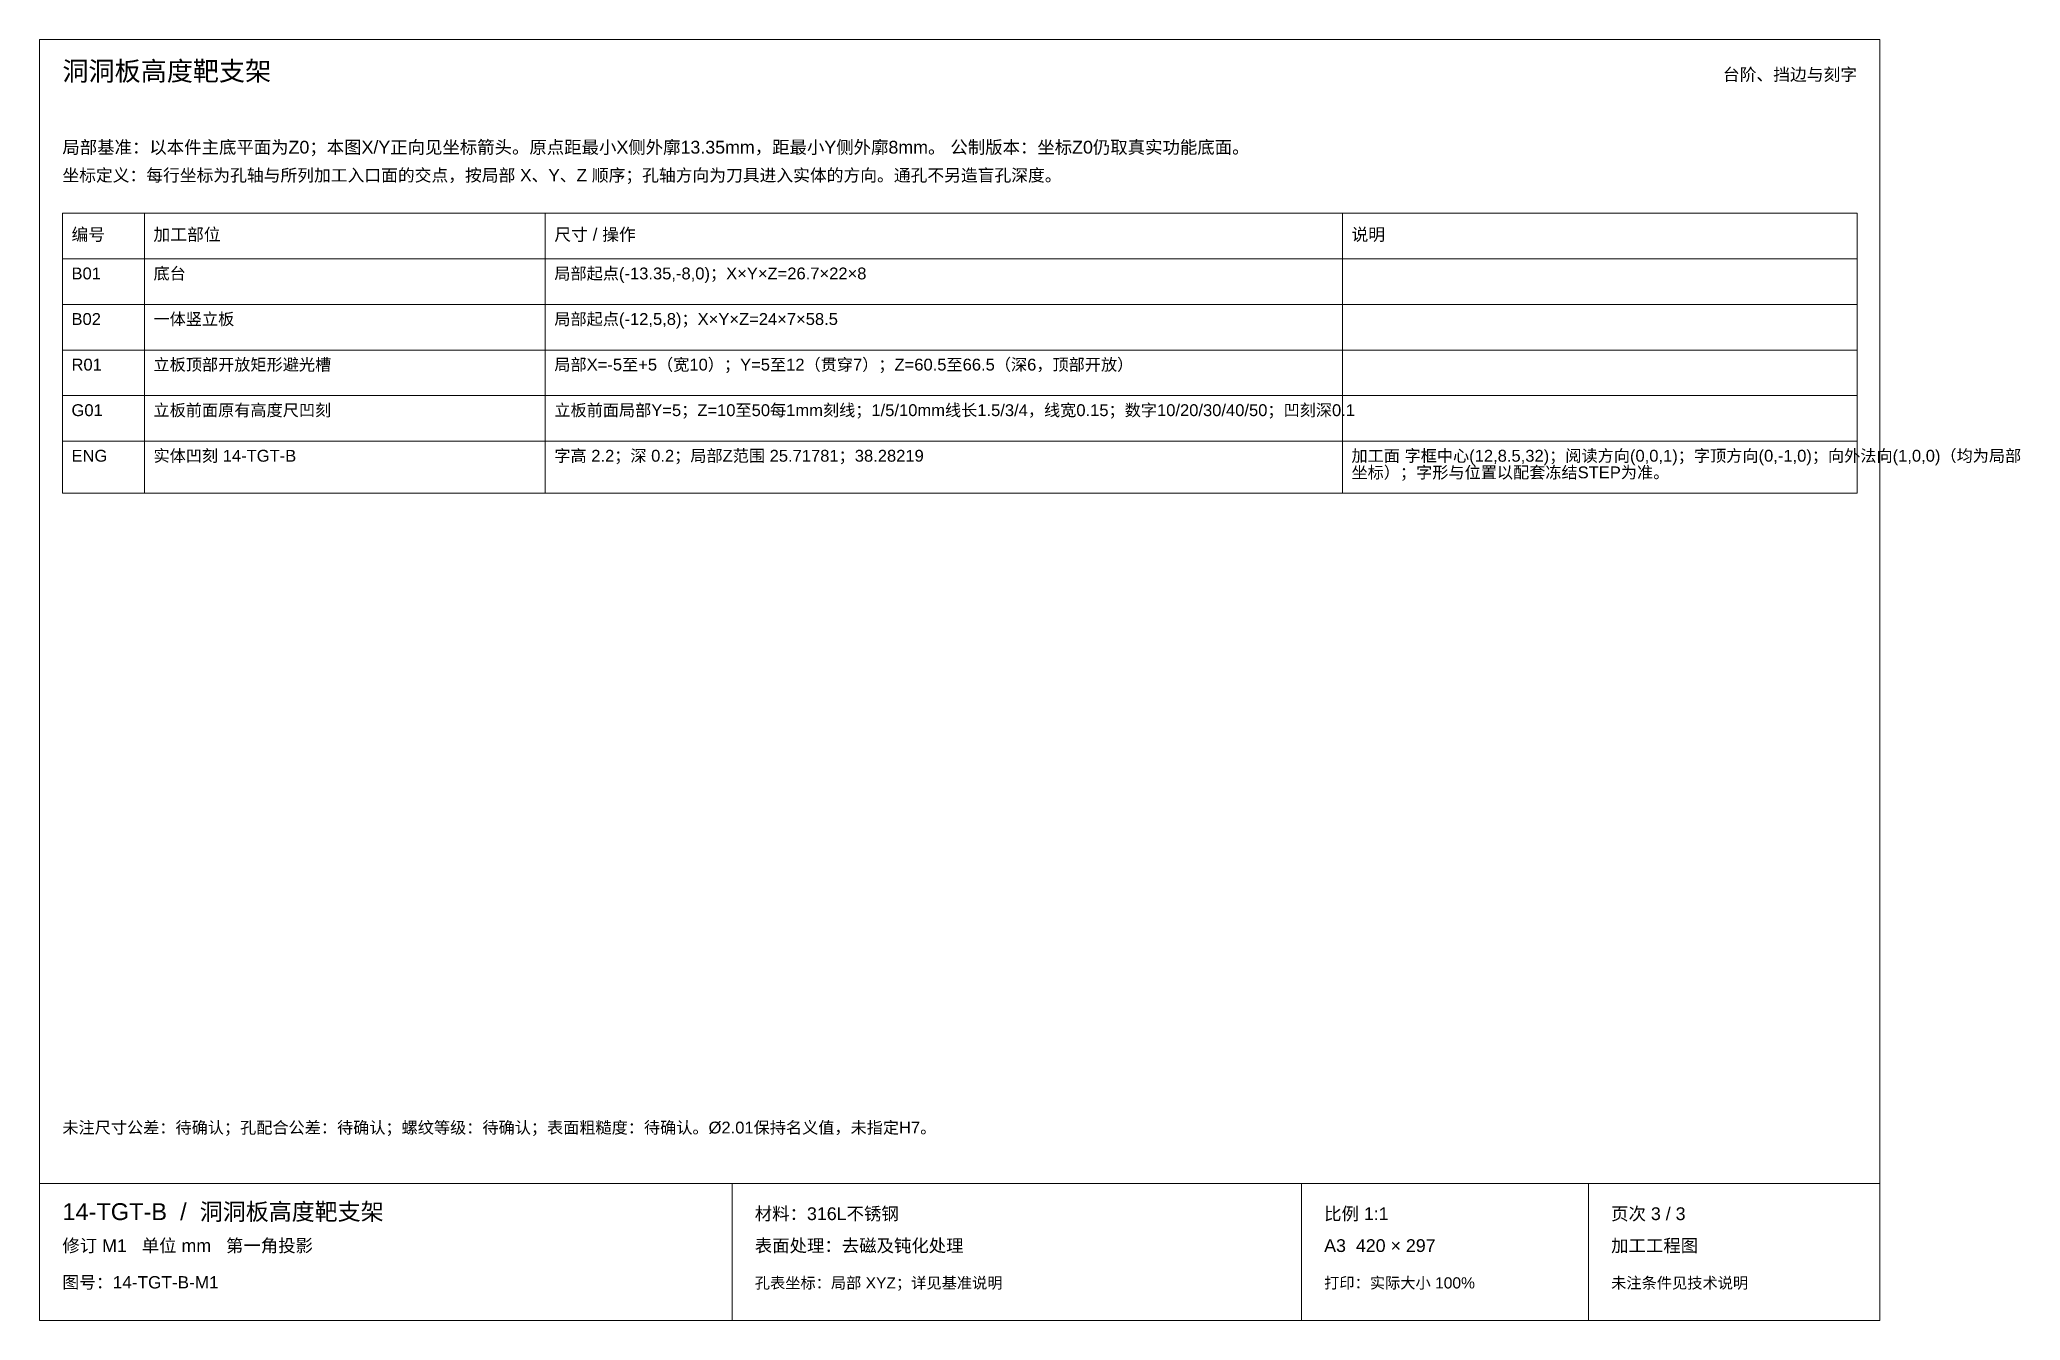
# Paper-space layout '03_孔表及加工说明' of a CAD drawing. Header units: millimetres. Extents: x 8 to 443, y 8 to 289.
import ezdxf
from ezdxf.enums import TextEntityAlignment as Align

# ---------------------------------------------------------------- set-up
doc = ezdxf.new("R2010")
doc.units = ezdxf.units.MM
doc.layers.add('ANNOTATIONS', color=7, linetype='CONTINUOUS', lineweight=18)
doc.styles.add('CJK', font='Arial Unicode.ttf')

psp = doc.layouts.new('03_孔表及加工说明')

# ---------------------------------------------------------------- linework, layer by layer
at = {"layer": 'ANNOTATIONS'}
for p, q in [((412, 289), (8, 289)), ((8, 289), (8, 8)), ((412, 8), (412, 289)), ((31, 250.9), (13, 250.9)), ((13, 250.9), (13, 240.9)), ((31, 240.9), (31, 250.9)), ((119, 250.9), (31, 250.9)), ((31, 250.9), (31, 240.9)), ((119, 240.9), (119, 250.9)), ((294, 250.9), (119, 250.9)), ((119, 250.9), (119, 240.9)), ((294, 240.9), (294, 250.9)), ((407, 250.9), (294, 250.9)), ((294, 250.9), (294, 240.9)), ((407, 240.9), (407, 250.9)), ((13, 240.9), (31, 240.9)), ((31, 240.9), (13, 240.9)), ((13, 240.9), (13, 230.9)), ((31, 240.9), (119, 240.9)), ((31, 230.9), (31, 240.9)), ((119, 240.9), (31, 240.9)), ((31, 240.9), (31, 230.9)), ((119, 240.9), (294, 240.9)), ((119, 230.9), (119, 240.9)), ((294, 240.9), (119, 240.9)), ((119, 240.9), (119, 230.9)), ((294, 240.9), (407, 240.9)), ((294, 230.9), (294, 240.9)), ((407, 240.9), (294, 240.9)), ((294, 240.9), (294, 230.9)), ((407, 230.9), (407, 240.9)), ((13, 230.9), (31, 230.9)), ((31, 230.9), (13, 230.9)), ((13, 230.9), (13, 220.9)), ((31, 230.9), (119, 230.9)), ((31, 220.9), (31, 230.9)), ((119, 230.9), (31, 230.9)), ((31, 230.9), (31, 220.9)), ((119, 230.9), (294, 230.9)), ((119, 220.9), (119, 230.9)), ((294, 230.9), (119, 230.9)), ((119, 230.9), (119, 220.9)), ((294, 230.9), (407, 230.9)), ((294, 220.9), (294, 230.9)), ((407, 230.9), (294, 230.9)), ((294, 230.9), (294, 220.9)), ((407, 220.9), (407, 230.9)), ((13, 220.9), (31, 220.9)), ((31, 220.9), (13, 220.9)), ((13, 220.9), (13, 210.9)), ((31, 220.9), (119, 220.9)), ((31, 210.9), (31, 220.9)), ((119, 220.9), (31, 220.9)), ((31, 220.9), (31, 210.9)), ((119, 220.9), (294, 220.9)), ((119, 210.9), (119, 220.9)), ((294, 220.9), (119, 220.9)), ((119, 220.9), (119, 210.9)), ((294, 220.9), (407, 220.9)), ((294, 210.9), (294, 220.9)), ((407, 220.9), (294, 220.9)), ((294, 220.9), (294, 210.9)), ((407, 210.9), (407, 220.9)), ((13, 210.9), (31, 210.9)), ((31, 210.9), (13, 210.9)), ((13, 210.9), (13, 200.9)), ((31, 210.9), (119, 210.9)), ((31, 200.9), (31, 210.9)), ((119, 210.9), (31, 210.9)), ((31, 210.9), (31, 200.9)), ((119, 210.9), (294, 210.9)), ((119, 200.9), (119, 210.9)), ((294, 210.9), (119, 210.9)), ((119, 210.9), (119, 200.9)), ((294, 210.9), (407, 210.9)), ((294, 200.9), (294, 210.9)), ((407, 210.9), (294, 210.9)), ((294, 210.9), (294, 200.9)), ((407, 200.9), (407, 210.9)), ((13, 200.9), (31, 200.9)), ((31, 200.9), (13, 200.9)), ((13, 200.9), (13, 189.5)), ((31, 200.9), (119, 200.9)), ((31, 189.5), (31, 200.9)), ((119, 200.9), (31, 200.9)), ((31, 200.9), (31, 189.5)), ((119, 200.9), (294, 200.9)), ((119, 189.5), (119, 200.9)), ((294, 200.9), (119, 200.9)), ((119, 200.9), (119, 189.5)), ((294, 200.9), (407, 200.9)), ((294, 189.5), (294, 200.9)), ((407, 200.9), (294, 200.9)), ((294, 200.9), (294, 189.5)), ((407, 189.5), (407, 200.9)), ((13, 189.5), (31, 189.5)), ((31, 189.5), (119, 189.5)), ((119, 189.5), (294, 189.5)), ((294, 189.5), (407, 189.5)), ((8, 38), (412, 38)), ((160, 8), (160, 38)), ((285, 8), (285, 38)), ((348, 8), (348, 38)), ((8, 8), (412, 8))]:
    psp.add_line(p, q, dxfattribs=at)

# ---------------------------------------------------------------- texts
at = {"layer": 'ANNOTATIONS', "style": 'CJK'}
for s, height, p in [('洞洞板高度靶支架', 4.2, (13, 280)), ('局部基准：以本件主底平面为Z0；本图X/Y正向见坐标箭头。原点距最小X侧外廓13.35mm，距最小Y侧外廓8mm。 公制版本：坐标Z0仍取真实功能底面。', 2.8, (13, 264)), ('坐标定义：每行坐标为孔轴与所列加工入口面的交点，按局部 X、Y、Z 顺序；孔轴方向为刀具进入实体的方向。通孔不另造盲孔深度。', 2.7, (13, 257.9)), ('编号', 2.7, (15, 244.9)), ('加工部位', 2.7, (33, 244.9)), ('尺寸 / 操作', 2.7, (121, 244.9)), ('说明', 2.7, (296, 244.9)), ('底台', 2.6, (33, 236.4)), ('局部起点(-13.35,-8,0)；X×Y×Z=26.7×22×8', 2.6, (121, 236.4)), ('B01', 2.6, (15, 236.4)), ('B02', 2.6, (15, 226.4)), ('一体竖立板', 2.6, (33, 226.4)), ('局部起点(-12,5,8)；X×Y×Z=24×7×58.5', 2.6, (121, 226.4)), ('R01', 2.6, (15, 216.4)), ('立板顶部开放矩形避光槽', 2.6, (33, 216.4)), ('局部X=-5至+5（宽10）；Y=5至12（贯穿7）；Z=60.5至66.5（深6，顶部开放）', 2.6, (121, 216.4)), ('G01', 2.6, (15, 206.4)), ('立板前面原有高度尺凹刻', 2.6, (33, 206.4)), ('立板前面局部Y=5；Z=10至50每1mm刻线；1/5/10mm线长1.5/3/4，线宽0.15；数字10/20/30/40/50；凹刻深0.1', 2.6, (121, 206.4)), ('ENG', 2.6, (15, 196.4)), ('实体凹刻 14-TGT-B', 2.6, (33, 196.4)), ('字高 2.2；深 0.2；局部Z范围 25.71781；38.28219', 2.6, (121, 196.4)), ('加工面 字框中心(12,8.5,32)；阅读方向(0,0,1)；字顶方向(0,-1,0)；向外法向(1,0,0)（均为局部', 2.6, (296, 196.4)), ('坐标）；字形与位置以配套冻结STEP为准。', 2.6, (296, 192.75)), ('未注尺寸公差：待确认；孔配合公差：待确认；螺纹等级：待确认；表面粗糙度：待确认。Ø2.01保持名义值，未指定H7。', 2.6, (13, 49)), ('14-TGT-B  /  洞洞板高度靶支架', 3.7, (13, 30)), ('材料：316L不锈钢', 2.8, (165, 30)), ('比例 1:1', 2.8, (290, 30)), ('页次 3 / 3', 2.8, (353, 30)), ('修订 M1   单位 mm   第一角投影', 2.8, (13, 23)), ('表面处理：去磁及钝化处理', 2.8, (165, 23)), ('加工工程图', 2.8, (353, 23)), ('A3  420 × 297', 2.8, (290, 23)), ('图号：14-TGT-B-M1', 2.7, (13, 15)), ('孔表坐标：局部 XYZ；详见基准说明', 2.45, (165, 15)), ('打印：实际大小 100%', 2.45, (290, 15)), ('未注条件见技术说明', 2.45, (353, 15))]:
    psp.add_text(s, height=height, dxfattribs=at).set_placement(p)
psp.add_text('台阶、挡边与刻字', height=2.7, dxfattribs=at).set_placement((407, 280), align=Align.RIGHT)

doc.saveas('drawing.dxf')
